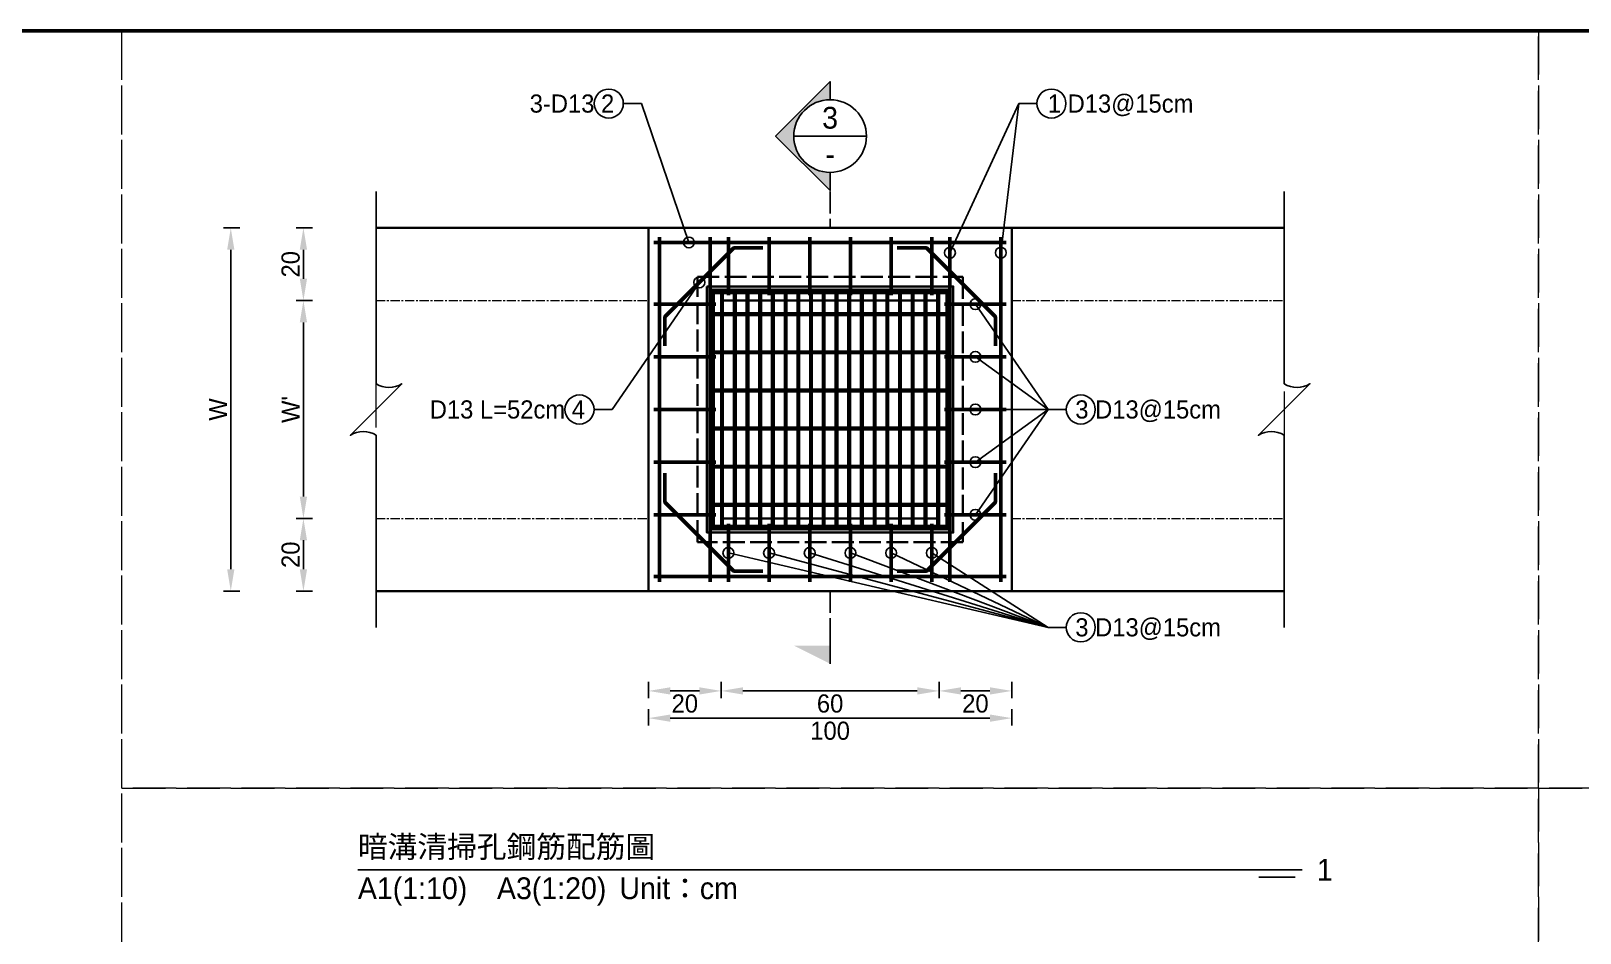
# Model space of a CAD drawing. Extents: x -7340 to 3675, y -3342 to 777.
# Drawn here: x -2565 to -2138.6, y -248.4 to 0 of the extents above; entities that cross this region are included whole.
import ezdxf
from ezdxf import colors
from ezdxf.entities.mleader import LeaderData, LeaderLine
from ezdxf.math import Vec2, Vec3

# ---------------------------------------------------------------- set-up
doc = ezdxf.new("R2010")
doc.units = 0
doc.header["$MEASUREMENT"] = 0
doc.linetypes.add('ACAD_ISO02W100', pattern=[15, 12, -3])
doc.linetypes.add('CENTERX2', pattern=[4, 2.5, -0.5, 0.5, -0.5])
for name, color, linetype, lineweight in [('一、3.基本-變更', 1, 'Continuous', 50), ('二、1.繪圖-既有設施', 8, 'Continuous', 20), ('二、2.繪圖-施作項目', 181, 'Continuous', 30), ('二、5.繪圖-鋼筋', 60, 'Continuous', 50), ('二、6.繪圖-其他施作項目', 35, 'Continuous', 30)]:
    doc.layers.add(name, color=color, linetype=linetype, lineweight=lineweight)
doc.layers.add('一、4.基本-隱藏', color=9, linetype='ACAD_ISO02W100', lineweight=20, plot=False)
doc.layers.add('三、3.文字-註解文字', color=2, linetype='Continuous')
doc.styles.add('次圖名(詳圖)', font='MS PGothic.ttf', dxfattribs={"height": 6})
doc.styles.add('註解文字(詳圖)', font='MS PGothic.ttf', dxfattribs={"height": 5})
doc.dimstyles.new('註解文字(詳圖)', dxfattribs={"dimtxt": 5, "dimasz": 6, "dimexe": 2, "dimexo": 5, "dimgap": 1, "dimtad": 2, "dimzin": 0, "dimdsep": 46, "dimtxsty": '註解文字(詳圖)', "dimcen": 0.1, "dimclrd": 144, "dimclre": 144, "dimclrt": 256, "dimadec": 0, "dimazin": 0, "dimtfac": 1, "dimtofl": 0, "dimtmove": 0, "dimatfit": 3, "dimfxlon": 1, "dimtolj": 1, "dimtzin": 0, "dimlwd": -1, "dimlwe": -1, "dimarcsym": 1})
pattern_1 = [(45, (-3780.3608, 109.4043), (-2.65165, 2.65165), []), (45, (-3779.477, 109.4043), (-2.65165, 2.65165), []), (45, (-3778.593, 109.4043), (-2.65165, 2.65165), []), (45, (-3777.709, 109.4043), (-2.65165, 2.65165), [])]

# ---------------------------------------------------------------- blocks, each defined once
blk = doc.blocks.new('*D119')
at = {"layer": 'Defpoints', "color": 0, "transparency": 16777216}
for p in [(-2395, -134.25), (-2375, -134.25), (-2395, -181.75)]:
    blk.add_point(p, dxfattribs=at)
at = {"layer": '三、3.文字-註解文字', "color": 144, "transparency": 16777216}
for p, q in [((-2395, -179.25), (-2395, -183.75)), ((-2381, -181.75), (-2389, -181.75)), ((-2375, -179.25), (-2375, -183.75))]:
    blk.add_line(p, q, dxfattribs=at)
for points in [[(-2389, -180.75), (-2389, -182.75), (-2395, -181.75)], [(-2381, -180.75), (-2381, -182.75), (-2375, -181.75)]]:
    blk.add_solid(points, dxfattribs=at)
at = {"layer": '三、3.文字-註解文字', "transparency": 16777216, "insert": (-2385, -185.25), "char_height": 5, "attachment_point": 5, "style": '註解文字(詳圖)'}
blk.add_mtext('\\A1;20', dxfattribs=at)
blk = doc.blocks.new('*D120')
at = {"layer": 'Defpoints', "color": 0, "transparency": 16777216}
for p in [(-2375, -134.25), (-2315, -134.25), (-2315, -181.75)]:
    blk.add_point(p, dxfattribs=at)
at = {"layer": '三、3.文字-註解文字', "color": 144, "transparency": 16777216}
for p, q in [((-2375, -179.25), (-2375, -183.75)), ((-2369, -181.75), (-2321, -181.75)), ((-2315, -179.25), (-2315, -183.75))]:
    blk.add_line(p, q, dxfattribs=at)
for points in [[(-2369, -180.75), (-2369, -182.75), (-2375, -181.75)], [(-2321, -180.75), (-2321, -182.75), (-2315, -181.75)]]:
    blk.add_solid(points, dxfattribs=at)
at = {"layer": '三、3.文字-註解文字', "transparency": 16777216, "insert": (-2345, -185.25), "char_height": 5, "attachment_point": 5, "style": '註解文字(詳圖)'}
blk.add_mtext('\\A1;60', dxfattribs=at)
blk = doc.blocks.new('*D121')
at = {"layer": 'Defpoints', "color": 0, "transparency": 16777216}
for p in [(-2315, -134.25), (-2295, -134.25), (-2295, -181.75)]:
    blk.add_point(p, dxfattribs=at)
at = {"layer": '三、3.文字-註解文字', "color": 144, "transparency": 16777216}
for p, q in [((-2315, -179.25), (-2315, -183.75)), ((-2309, -181.75), (-2301, -181.75)), ((-2295, -179.25), (-2295, -183.75))]:
    blk.add_line(p, q, dxfattribs=at)
for points in [[(-2309, -180.75), (-2309, -182.75), (-2315, -181.75)], [(-2301, -180.75), (-2301, -182.75), (-2295, -181.75)]]:
    blk.add_solid(points, dxfattribs=at)
at = {"layer": '三、3.文字-註解文字', "transparency": 16777216, "insert": (-2305, -185.25), "char_height": 5, "attachment_point": 5, "style": '註解文字(詳圖)'}
blk.add_mtext('\\A1;20', dxfattribs=at)
blk = doc.blocks.new('*D122')
at = {"layer": 'Defpoints', "color": 0, "transparency": 16777216}
for p in [(-2395, -154.25), (-2295, -154.25), (-2295, -189.25)]:
    blk.add_point(p, dxfattribs=at)
at = {"layer": '三、3.文字-註解文字', "color": 144, "transparency": 16777216}
for p, q in [((-2395, -186.75), (-2395, -191.25)), ((-2295, -186.75), (-2295, -191.25)), ((-2389, -189.25), (-2301, -189.25))]:
    blk.add_line(p, q, dxfattribs=at)
for points in [[(-2389, -188.25), (-2389, -190.25), (-2395, -189.25)], [(-2301, -188.25), (-2301, -190.25), (-2295, -189.25)]]:
    blk.add_solid(points, dxfattribs=at)
at = {"layer": '三、3.文字-註解文字', "transparency": 16777216, "insert": (-2345, -192.75), "char_height": 5, "attachment_point": 5, "style": '註解文字(詳圖)'}
blk.add_mtext('\\A1;100', dxfattribs=at)
blk = doc.blocks.new('*D123')
at = {"layer": 'Defpoints', "color": 0, "transparency": 16777216}
for p in [(-2490, -54.25), (-2470, -54.25), (-2470, -74.25)]:
    blk.add_point(p, dxfattribs=at)
at = {"layer": '三、3.文字-註解文字', "color": 144, "transparency": 16777216}
for p, q in [((-2487.5, -54.25), (-2492, -54.25)), ((-2490, -68.25), (-2490, -60.25)), ((-2487.5, -74.25), (-2492, -74.25))]:
    blk.add_line(p, q, dxfattribs=at)
for points in [[(-2491, -60.25), (-2489, -60.25), (-2490, -54.25)], [(-2491, -68.25), (-2489, -68.25), (-2490, -74.25)]]:
    blk.add_solid(points, dxfattribs=at)
at = {"layer": '三、3.文字-註解文字', "transparency": 16777216, "insert": (-2493.5, -64.25), "char_height": 5, "attachment_point": 5, "rotation": 90, "style": '註解文字(詳圖)'}
blk.add_mtext('\\A1;20', dxfattribs=at)
blk = doc.blocks.new('*D124')
at = {"layer": 'Defpoints', "color": 0, "transparency": 16777216}
for p in [(-2470, -74.25), (-2490, -134.25), (-2470, -134.25)]:
    blk.add_point(p, dxfattribs=at)
at = {"layer": '三、3.文字-註解文字', "color": 144, "transparency": 16777216}
for p, q in [((-2487.5, -74.25), (-2492, -74.25)), ((-2490, -80.25), (-2490, -128.25)), ((-2487.5, -134.25), (-2492, -134.25))]:
    blk.add_line(p, q, dxfattribs=at)
for points in [[(-2491, -80.25), (-2489, -80.25), (-2490, -74.25)], [(-2491, -128.25), (-2489, -128.25), (-2490, -134.25)]]:
    blk.add_solid(points, dxfattribs=at)
at = {"layer": '三、3.文字-註解文字', "transparency": 16777216, "insert": (-2493.5, -104.25), "char_height": 5, "attachment_point": 5, "rotation": 90, "style": '註解文字(詳圖)'}
blk.add_mtext("\\A1;W'", dxfattribs=at)
blk = doc.blocks.new('*D125')
at = {"layer": 'Defpoints', "color": 0, "transparency": 16777216}
for p in [(-2470, -134.25), (-2490, -154.25), (-2470, -154.25)]:
    blk.add_point(p, dxfattribs=at)
at = {"layer": '三、3.文字-註解文字', "color": 144, "transparency": 16777216}
for p, q in [((-2487.5, -134.25), (-2492, -134.25)), ((-2490, -140.25), (-2490, -148.25)), ((-2487.5, -154.25), (-2492, -154.25))]:
    blk.add_line(p, q, dxfattribs=at)
for points in [[(-2491, -140.25), (-2489, -140.25), (-2490, -134.25)], [(-2491, -148.25), (-2489, -148.25), (-2490, -154.25)]]:
    blk.add_solid(points, dxfattribs=at)
at = {"layer": '三、3.文字-註解文字', "transparency": 16777216, "insert": (-2493.5, -144.25), "char_height": 5, "attachment_point": 5, "rotation": 90, "style": '註解文字(詳圖)'}
blk.add_mtext('\\A1;20', dxfattribs=at)
blk = doc.blocks.new('*D126')
at = {"layer": 'Defpoints', "color": 0, "transparency": 16777216}
for p in [(-2470, -54.25), (-2510, -154.25), (-2470, -154.25)]:
    blk.add_point(p, dxfattribs=at)
at = {"layer": '三、3.文字-註解文字', "color": 144, "transparency": 16777216}
for p, q in [((-2507.5, -54.25), (-2512, -54.25)), ((-2510, -60.25), (-2510, -148.25)), ((-2507.5, -154.25), (-2512, -154.25))]:
    blk.add_line(p, q, dxfattribs=at)
for points in [[(-2511, -60.25), (-2509, -60.25), (-2510, -54.25)], [(-2511, -148.25), (-2509, -148.25), (-2510, -154.25)]]:
    blk.add_solid(points, dxfattribs=at)
at = {"layer": '三、3.文字-註解文字', "transparency": 16777216, "insert": (-2513.5, -104.25), "char_height": 5, "attachment_point": 5, "rotation": 90, "style": '註解文字(詳圖)'}
blk.add_mtext('\\A1;W', dxfattribs=at)
blk = doc.blocks.new('_Small')
at = {"color": 0, "linetype": 'ByBlock', "lineweight": -2}
blk.add_circle((0, 0), 0.25, dxfattribs=at)

msp = doc.modelspace()

# ---------------------------------------------------------------- hatches: boundary and pattern name
at = {"layer": '三、3.文字-註解文字'}
h = msp.add_hatch(color=256, dxfattribs=at)
h.dxf.hatch_style = 1
h.paths.add_polyline_path([(-2345, -13.943), (-2360, -28.943), (-2345, -43.943), (-2345, -38.943, -0.4142136), (-2355, -28.943, -0.4142136), (-2345, -18.943)])
h = msp.add_hatch(color=256, dxfattribs=at)
h.dxf.hatch_style = 1
h.paths.add_polyline_path([(-2355, -169.25), (-2345, -174.25), (-2345, -169.25)])
at = {"layer": '二、6.繪圖-其他施作項目'}
h = msp.add_hatch(color=256, dxfattribs=at)
h.dxf.hatch_style = 1
h.paths.add_polyline_path([(-2378.9, -138.15), (-2311.1, -138.15), (-2311.1, -70.35), (-2378.9, -70.35)])
h.paths.add_polyline_path([(-2378, -137.25), (-2312, -137.25), (-2312, -71.25), (-2378, -71.25)], flags=16)
h = msp.add_hatch(dxfattribs=at)
h.set_pattern_fill('ANSI34', color=256, scale=5)
h.set_pattern_definition(pattern_1)
h.paths.add_polyline_path([(-2313, -77.75), (-2377, -77.75), (-2377, -78.25), (-2313, -78.25)])
h = msp.add_hatch(dxfattribs=at)
h.set_pattern_fill('ANSI34', color=256, scale=5)
h.set_pattern_definition(pattern_1)
h.paths.add_polyline_path([(-2313, -88.25), (-2377, -88.25), (-2377, -88.75), (-2313, -88.75)])
h = msp.add_hatch(dxfattribs=at)
h.set_pattern_fill('ANSI34', color=256, scale=5)
h.set_pattern_definition(pattern_1)
h.paths.add_polyline_path([(-2313, -98.75), (-2377, -98.75), (-2377, -99.25), (-2313, -99.25)])
h = msp.add_hatch(dxfattribs=at)
h.set_pattern_fill('ANSI34', color=256, scale=5)
h.set_pattern_definition(pattern_1)
h.paths.add_polyline_path([(-2313, -109.25), (-2377, -109.25), (-2377, -109.75), (-2313, -109.75)])
h = msp.add_hatch(dxfattribs=at)
h.set_pattern_fill('ANSI34', color=256, scale=5)
h.set_pattern_definition(pattern_1)
h.paths.add_polyline_path([(-2313, -119.75), (-2377, -119.75), (-2377, -120.25), (-2313, -120.25)])
h = msp.add_hatch(dxfattribs=at)
h.set_pattern_fill('ANSI34', color=256, scale=5)
h.set_pattern_definition(pattern_1)
h.paths.add_polyline_path([(-2313, -130.25), (-2377, -130.25), (-2377, -130.75), (-2313, -130.75)])

# ---------------------------------------------------------------- linework, layer by layer
at = {"layer": '一、3.基本-變更'}
msp.add_lwpolyline([(-3420, 0), (0, 0), (0, -507), (-3420, -507)], close=True, dxfattribs=at)
at = {"layer": '一、4.基本-隱藏'}
for points in [[(-2540, 0), (-1760, 0), (-1760, -507), (-2540, -507)], [(-2540, 0), (-2150, 0), (-2150, -208.5), (-2540, -208.5)], [(-2150, 0), (-1850, 0), (-1850, -208.5), (-2150, -208.5)], [(-2470, -54.25), (-2220, -54.25), (-2220, -154.25), (-2470, -154.25)], [(-2540, -208.5), (-2150, -208.5), (-2150, -253.5), (-2540, -253.5)], [(-2150, -208.5), (-1850, -208.5), (-1850, -253.5), (-2150, -253.5)]]:
    msp.add_lwpolyline(points, close=True, dxfattribs=at)
at = {"layer": '三、3.文字-註解文字'}
for points in [[(-2345, -18.943), (-2345, -13.943), (-2360, -28.943), (-2345, -43.943), (-2345, -38.943)], [(-2355, -28.943), (-2335, -28.943)], [(-2345, -174.25), (-2345, -164.25)], [(-2475, -231), (-2215, -231)], [(-2217, -233), (-2227, -233)]]:
    msp.add_lwpolyline(points, dxfattribs=at)
for points in [[(-2470, -164.25), (-2470, -111.321, 0.2828427), (-2477.071, -111.321), (-2462.929, -97.179, -0.2828427), (-2470, -97.179), (-2470, -44.25)], [(-2220, -164.25), (-2220, -111.321, 0.2828427), (-2227.071, -111.321), (-2212.929, -97.179, -0.2828427), (-2220, -97.179), (-2220, -44.25)]]:
    msp.add_lwpolyline(points, format="xyb", dxfattribs=at)
at = {"layer": '三、3.文字-註解文字', "linetype": 'ACAD_ISO02W100', "ltscale": 0.5}
for points in [[(-2345, -44.25), (-2345, -54.25)], [(-2345, -154.25), (-2345, -164.25)]]:
    msp.add_lwpolyline(points, dxfattribs=at)
at = {"layer": '三、3.文字-註解文字'}
for centre, radius in [((-2405.93, -20), 4), ((-2284.07, -20), 4), ((-2345, -28.943), 10), ((-2414, -104.25), 4), ((-2276, -104.25), 4), ((-2276, -164.25), 4)]:
    msp.add_circle(centre, radius, dxfattribs=at)
at = {"layer": '二、1.繪圖-既有設施', "linetype": 'CENTERX2'}
for points in [[(-2470, -74.25), (-2395, -74.25)], [(-2295, -74.25), (-2220, -74.25)], [(-2470, -134.25), (-2395, -134.25)], [(-2295, -134.25), (-2220, -134.25)]]:
    msp.add_lwpolyline(points, dxfattribs=at)
at = {"layer": '二、2.繪圖-施作項目'}
for points in [[(-2470, -54.25), (-2220, -54.25)], [(-2395, -54.25), (-2395, -154.25)], [(-2295, -54.25), (-2295, -154.25)], [(-2470, -154.25), (-2220, -154.25)]]:
    msp.add_lwpolyline(points, dxfattribs=at)
msp.add_lwpolyline([(-2375, -74.25), (-2315, -74.25), (-2315, -134.25), (-2375, -134.25)], close=True, dxfattribs=at)
at = {"layer": '二、5.繪圖-鋼筋'}
for points in [[(-2393.5, -58.25), (-2296.5, -58.25)], [(-2392, -56.75), (-2392, -151.75)], [(-2378, -151.75), (-2378, -56.75)], [(-2373, -72.75), (-2373, -56.75)], [(-2361.8, -72.75), (-2361.8, -56.75)], [(-2350.6, -72.75), (-2350.6, -56.75)], [(-2339.4, -72.75), (-2339.4, -56.75)], [(-2328.2, -72.75), (-2328.2, -56.75)], [(-2317, -72.75), (-2317, -56.75)], [(-2312, -151.75), (-2312, -56.75)], [(-2298, -56.75), (-2298, -151.75)], [(-2390.5, -86.75), (-2390.5, -78.75), (-2371.5, -59.75), (-2363.5, -59.75)], [(-2299.5, -86.75), (-2299.5, -78.75), (-2318.5, -59.75), (-2326.5, -59.75)], [(-2393.5, -75.25), (-2376.5, -75.25)], [(-2313.5, -75.25), (-2296.5, -75.25)], [(-2393.5, -89.75), (-2376.5, -89.75)], [(-2313.5, -89.75), (-2296.5, -89.75)], [(-2393.5, -104.25), (-2376.5, -104.25)], [(-2313.5, -104.25), (-2296.5, -104.25)], [(-2393.5, -118.75), (-2376.5, -118.75)], [(-2313.5, -118.75), (-2296.5, -118.75)], [(-2390.5, -121.75), (-2390.5, -129.75), (-2371.5, -148.75), (-2363.5, -148.75)], [(-2299.5, -121.75), (-2299.5, -129.75), (-2318.5, -148.75), (-2326.5, -148.75)], [(-2393.5, -133.25), (-2376.5, -133.25)], [(-2373, -151.75), (-2373, -135.75)], [(-2361.8, -151.75), (-2361.8, -135.75)], [(-2350.6, -151.75), (-2350.6, -135.75)], [(-2339.4, -151.75), (-2339.4, -135.75)], [(-2328.2, -151.75), (-2328.2, -135.75)], [(-2317, -151.75), (-2317, -135.75)], [(-2313.5, -133.25), (-2296.5, -133.25)], [(-2393.5, -150.25), (-2296.5, -150.25)]]:
    msp.add_lwpolyline(points, dxfattribs=at)
at = {"layer": '二、6.繪圖-其他施作項目', "linetype": 'ACAD_ISO02W100', "ltscale": 0.5}
for points in [[(-2381.5, -67.75), (-2308.5, -67.75), (-2308.5, -140.75), (-2381.5, -140.75)], [(-2375, -74.25), (-2315, -74.25), (-2315, -134.25), (-2375, -134.25)]]:
    msp.add_lwpolyline(points, close=True, dxfattribs=at)
at = {"layer": '二、6.繪圖-其他施作項目'}
for points in [[(-2378.9, -70.35), (-2311.1, -70.35), (-2311.1, -138.15), (-2378.9, -138.15)], [(-2378, -71.25), (-2312, -71.25), (-2312, -137.25), (-2378, -137.25)], [(-2377.5, -71.75), (-2312.5, -71.75), (-2312.5, -136.75), (-2377.5, -136.75)]]:
    msp.add_lwpolyline(points, close=True, dxfattribs=at)
for points in [[(-2377.5, -71.75), (-2312.5, -71.75)], [(-2377.5, -71.75), (-2377.5, -136.75)], [(-2377, -71.75), (-2377, -136.75)], [(-2377, -72.25), (-2313, -72.25)], [(-2375, -72.25), (-2375, -77.75)], [(-2374.5, -72.25), (-2374.5, -77.75)], [(-2371.5, -72.25), (-2371.5, -77.75)], [(-2371, -72.25), (-2371, -77.75)], [(-2368, -72.25), (-2368, -77.75)], [(-2367.5, -72.25), (-2367.5, -77.75)], [(-2364.5, -72.25), (-2364.5, -77.75)], [(-2364, -72.25), (-2364, -77.75)], [(-2361, -72.25), (-2361, -77.75)], [(-2360.5, -72.25), (-2360.5, -77.75)], [(-2357.5, -72.25), (-2357.5, -77.75)], [(-2357, -72.25), (-2357, -77.75)], [(-2354, -72.25), (-2354, -77.75)], [(-2353.5, -72.25), (-2353.5, -77.75)], [(-2350.5, -72.25), (-2350.5, -77.75)], [(-2350, -72.25), (-2350, -77.75)], [(-2347, -72.25), (-2347, -77.75)], [(-2346.5, -72.25), (-2346.5, -77.75)], [(-2343.5, -72.25), (-2343.5, -77.75)], [(-2343, -72.25), (-2343, -77.75)], [(-2340, -72.25), (-2340, -77.75)], [(-2339.5, -72.25), (-2339.5, -77.75)], [(-2336.5, -72.25), (-2336.5, -77.75)], [(-2336, -72.25), (-2336, -77.75)], [(-2333, -72.25), (-2333, -77.75)], [(-2332.5, -72.25), (-2332.5, -77.75)], [(-2329.5, -72.25), (-2329.5, -77.75)], [(-2329, -72.25), (-2329, -77.75)], [(-2326, -72.25), (-2326, -77.75)], [(-2325.5, -72.25), (-2325.5, -77.75)], [(-2322.5, -72.25), (-2322.5, -77.75)], [(-2322, -72.25), (-2322, -77.75)], [(-2319, -72.25), (-2319, -77.75)], [(-2318.5, -72.25), (-2318.5, -77.75)], [(-2315.5, -72.25), (-2315.5, -77.75)], [(-2315, -72.25), (-2315, -77.75)], [(-2313, -71.75), (-2313, -136.75)], [(-2312.5, -71.75), (-2312.5, -136.75)], [(-2377, -77.75), (-2313, -77.75)], [(-2377, -78.25), (-2313, -78.25)], [(-2375, -78.25), (-2375, -88.25)], [(-2374.5, -78.25), (-2374.5, -88.25)], [(-2371.5, -78.25), (-2371.5, -88.25)], [(-2371, -78.25), (-2371, -88.25)], [(-2368, -78.25), (-2368, -88.25)], [(-2367.5, -78.25), (-2367.5, -88.25)], [(-2364.5, -78.25), (-2364.5, -88.25)], [(-2364, -78.25), (-2364, -88.25)], [(-2361, -78.25), (-2361, -88.25)], [(-2360.5, -78.25), (-2360.5, -88.25)], [(-2357.5, -78.25), (-2357.5, -88.25)], [(-2357, -78.25), (-2357, -88.25)], [(-2354, -78.25), (-2354, -88.25)], [(-2353.5, -78.25), (-2353.5, -88.25)], [(-2350.5, -78.25), (-2350.5, -88.25)], [(-2350, -78.25), (-2350, -88.25)], [(-2347, -78.25), (-2347, -88.25)], [(-2346.5, -78.25), (-2346.5, -88.25)], [(-2343.5, -78.25), (-2343.5, -88.25)], [(-2343, -78.25), (-2343, -88.25)], [(-2340, -78.25), (-2340, -88.25)], [(-2339.5, -78.25), (-2339.5, -88.25)], [(-2336.5, -78.25), (-2336.5, -88.25)], [(-2336, -78.25), (-2336, -88.25)], [(-2333, -78.25), (-2333, -88.25)], [(-2332.5, -78.25), (-2332.5, -88.25)], [(-2329.5, -78.25), (-2329.5, -88.25)], [(-2329, -78.25), (-2329, -88.25)], [(-2326, -78.25), (-2326, -88.25)], [(-2325.5, -78.25), (-2325.5, -88.25)], [(-2322.5, -78.25), (-2322.5, -88.25)], [(-2322, -78.25), (-2322, -88.25)], [(-2319, -78.25), (-2319, -88.25)], [(-2318.5, -78.25), (-2318.5, -88.25)], [(-2315.5, -78.25), (-2315.5, -88.25)], [(-2315, -78.25), (-2315, -88.25)], [(-2377, -88.25), (-2313, -88.25)], [(-2377, -88.75), (-2313, -88.75)], [(-2375, -88.75), (-2375, -98.75)], [(-2374.5, -88.75), (-2374.5, -98.75)], [(-2371.5, -88.75), (-2371.5, -98.75)], [(-2371, -88.75), (-2371, -98.75)], [(-2368, -88.75), (-2368, -98.75)], [(-2367.5, -88.75), (-2367.5, -98.75)], [(-2364.5, -88.75), (-2364.5, -98.75)], [(-2364, -88.75), (-2364, -98.75)], [(-2361, -88.75), (-2361, -98.75)], [(-2360.5, -88.75), (-2360.5, -98.75)], [(-2357.5, -88.75), (-2357.5, -98.75)], [(-2357, -88.75), (-2357, -98.75)], [(-2354, -88.75), (-2354, -98.75)], [(-2353.5, -88.75), (-2353.5, -98.75)], [(-2350.5, -88.75), (-2350.5, -98.75)], [(-2350, -88.75), (-2350, -98.75)], [(-2347, -88.75), (-2347, -98.75)], [(-2346.5, -88.75), (-2346.5, -98.75)], [(-2343.5, -88.75), (-2343.5, -98.75)], [(-2343, -88.75), (-2343, -98.75)], [(-2340, -88.75), (-2340, -98.75)], [(-2339.5, -88.75), (-2339.5, -98.75)], [(-2336.5, -88.75), (-2336.5, -98.75)], [(-2336, -88.75), (-2336, -98.75)], [(-2333, -88.75), (-2333, -98.75)], [(-2332.5, -88.75), (-2332.5, -98.75)], [(-2329.5, -88.75), (-2329.5, -98.75)], [(-2329, -88.75), (-2329, -98.75)], [(-2326, -88.75), (-2326, -98.75)], [(-2325.5, -88.75), (-2325.5, -98.75)], [(-2322.5, -88.75), (-2322.5, -98.75)], [(-2322, -88.75), (-2322, -98.75)], [(-2319, -88.75), (-2319, -98.75)], [(-2318.5, -88.75), (-2318.5, -98.75)], [(-2315.5, -88.75), (-2315.5, -98.75)], [(-2315, -88.75), (-2315, -98.75)], [(-2377, -98.75), (-2313, -98.75)], [(-2377, -99.25), (-2313, -99.25)], [(-2375, -99.25), (-2375, -109.25)], [(-2374.5, -99.25), (-2374.5, -109.25)], [(-2371.5, -99.25), (-2371.5, -109.25)], [(-2371, -99.25), (-2371, -109.25)], [(-2368, -99.25), (-2368, -109.25)], [(-2367.5, -99.25), (-2367.5, -109.25)], [(-2364.5, -99.25), (-2364.5, -109.25)], [(-2364, -99.25), (-2364, -109.25)], [(-2361, -99.25), (-2361, -109.25)], [(-2360.5, -99.25), (-2360.5, -109.25)], [(-2357.5, -99.25), (-2357.5, -109.25)], [(-2357, -99.25), (-2357, -109.25)], [(-2354, -99.25), (-2354, -109.25)], [(-2353.5, -99.25), (-2353.5, -109.25)], [(-2350.5, -99.25), (-2350.5, -109.25)], [(-2350, -99.25), (-2350, -109.25)], [(-2347, -99.25), (-2347, -109.25)], [(-2346.5, -99.25), (-2346.5, -109.25)], [(-2343.5, -99.25), (-2343.5, -109.25)], [(-2343, -99.25), (-2343, -109.25)], [(-2340, -99.25), (-2340, -109.25)], [(-2339.5, -99.25), (-2339.5, -109.25)], [(-2336.5, -99.25), (-2336.5, -109.25)], [(-2336, -99.25), (-2336, -109.25)], [(-2333, -99.25), (-2333, -109.25)], [(-2332.5, -99.25), (-2332.5, -109.25)], [(-2329.5, -99.25), (-2329.5, -109.25)], [(-2329, -99.25), (-2329, -109.25)], [(-2326, -99.25), (-2326, -109.25)], [(-2325.5, -99.25), (-2325.5, -109.25)], [(-2322.5, -99.25), (-2322.5, -109.25)], [(-2322, -99.25), (-2322, -109.25)], [(-2319, -99.25), (-2319, -109.25)], [(-2318.5, -99.25), (-2318.5, -109.25)], [(-2315.5, -99.25), (-2315.5, -109.25)], [(-2315, -99.25), (-2315, -109.25)], [(-2377, -109.25), (-2313, -109.25)], [(-2377, -109.75), (-2313, -109.75)], [(-2375, -109.75), (-2375, -119.75)], [(-2374.5, -109.75), (-2374.5, -119.75)], [(-2371.5, -109.75), (-2371.5, -119.75)], [(-2371, -109.75), (-2371, -119.75)], [(-2368, -109.75), (-2368, -119.75)], [(-2367.5, -109.75), (-2367.5, -119.75)], [(-2364.5, -109.75), (-2364.5, -119.75)], [(-2364, -109.75), (-2364, -119.75)], [(-2361, -109.75), (-2361, -119.75)], [(-2360.5, -109.75), (-2360.5, -119.75)], [(-2357.5, -109.75), (-2357.5, -119.75)], [(-2357, -109.75), (-2357, -119.75)], [(-2354, -109.75), (-2354, -119.75)], [(-2353.5, -109.75), (-2353.5, -119.75)], [(-2350.5, -109.75), (-2350.5, -119.75)], [(-2350, -109.75), (-2350, -119.75)], [(-2347, -109.75), (-2347, -119.75)], [(-2346.5, -109.75), (-2346.5, -119.75)], [(-2343.5, -109.75), (-2343.5, -119.75)], [(-2343, -109.75), (-2343, -119.75)], [(-2340, -109.75), (-2340, -119.75)], [(-2339.5, -109.75), (-2339.5, -119.75)], [(-2336.5, -109.75), (-2336.5, -119.75)], [(-2336, -109.75), (-2336, -119.75)], [(-2333, -109.75), (-2333, -119.75)], [(-2332.5, -109.75), (-2332.5, -119.75)], [(-2329.5, -109.75), (-2329.5, -119.75)], [(-2329, -109.75), (-2329, -119.75)], [(-2326, -109.75), (-2326, -119.75)], [(-2325.5, -109.75), (-2325.5, -119.75)], [(-2322.5, -109.75), (-2322.5, -119.75)], [(-2322, -109.75), (-2322, -119.75)], [(-2319, -109.75), (-2319, -119.75)], [(-2318.5, -109.75), (-2318.5, -119.75)], [(-2315.5, -109.75), (-2315.5, -119.75)], [(-2315, -109.75), (-2315, -119.75)], [(-2377, -119.75), (-2313, -119.75)], [(-2377, -120.25), (-2313, -120.25)], [(-2375, -120.25), (-2375, -130.25)], [(-2374.5, -120.25), (-2374.5, -130.25)], [(-2371.5, -120.25), (-2371.5, -130.25)], [(-2371, -120.25), (-2371, -130.25)], [(-2368, -120.25), (-2368, -130.25)], [(-2367.5, -120.25), (-2367.5, -130.25)], [(-2364.5, -120.25), (-2364.5, -130.25)], [(-2364, -120.25), (-2364, -130.25)], [(-2361, -120.25), (-2361, -130.25)], [(-2360.5, -120.25), (-2360.5, -130.25)], [(-2357.5, -120.25), (-2357.5, -130.25)], [(-2357, -120.25), (-2357, -130.25)], [(-2354, -120.25), (-2354, -130.25)], [(-2353.5, -120.25), (-2353.5, -130.25)], [(-2350.5, -120.25), (-2350.5, -130.25)], [(-2350, -120.25), (-2350, -130.25)], [(-2347, -120.25), (-2347, -130.25)], [(-2346.5, -120.25), (-2346.5, -130.25)], [(-2343.5, -120.25), (-2343.5, -130.25)], [(-2343, -120.25), (-2343, -130.25)], [(-2340, -120.25), (-2340, -130.25)], [(-2339.5, -120.25), (-2339.5, -130.25)], [(-2336.5, -120.25), (-2336.5, -130.25)], [(-2336, -120.25), (-2336, -130.25)], [(-2333, -120.25), (-2333, -130.25)], [(-2332.5, -120.25), (-2332.5, -130.25)], [(-2329.5, -120.25), (-2329.5, -130.25)], [(-2329, -120.25), (-2329, -130.25)], [(-2326, -120.25), (-2326, -130.25)], [(-2325.5, -120.25), (-2325.5, -130.25)], [(-2322.5, -120.25), (-2322.5, -130.25)], [(-2322, -120.25), (-2322, -130.25)], [(-2319, -120.25), (-2319, -130.25)], [(-2318.5, -120.25), (-2318.5, -130.25)], [(-2315.5, -120.25), (-2315.5, -130.25)], [(-2315, -120.25), (-2315, -130.25)], [(-2377, -130.25), (-2313, -130.25)], [(-2377, -130.75), (-2313, -130.75)], [(-2375, -130.75), (-2375, -136.25)], [(-2374.5, -130.75), (-2374.5, -136.25)], [(-2371.5, -130.75), (-2371.5, -136.25)], [(-2371, -130.75), (-2371, -136.25)], [(-2368, -130.75), (-2368, -136.25)], [(-2367.5, -130.75), (-2367.5, -136.25)], [(-2364.5, -130.75), (-2364.5, -136.25)], [(-2364, -130.75), (-2364, -136.25)], [(-2361, -130.75), (-2361, -136.25)], [(-2360.5, -130.75), (-2360.5, -136.25)], [(-2357.5, -130.75), (-2357.5, -136.25)], [(-2357, -130.75), (-2357, -136.25)], [(-2354, -130.75), (-2354, -136.25)], [(-2353.5, -130.75), (-2353.5, -136.25)], [(-2350.5, -130.75), (-2350.5, -136.25)], [(-2350, -130.75), (-2350, -136.25)], [(-2347, -130.75), (-2347, -136.25)], [(-2346.5, -130.75), (-2346.5, -136.25)], [(-2343.5, -130.75), (-2343.5, -136.25)], [(-2343, -130.75), (-2343, -136.25)], [(-2340, -130.75), (-2340, -136.25)], [(-2339.5, -130.75), (-2339.5, -136.25)], [(-2336.5, -130.75), (-2336.5, -136.25)], [(-2336, -130.75), (-2336, -136.25)], [(-2333, -130.75), (-2333, -136.25)], [(-2332.5, -130.75), (-2332.5, -136.25)], [(-2329.5, -130.75), (-2329.5, -136.25)], [(-2329, -130.75), (-2329, -136.25)], [(-2326, -130.75), (-2326, -136.25)], [(-2325.5, -130.75), (-2325.5, -136.25)], [(-2322.5, -130.75), (-2322.5, -136.25)], [(-2322, -130.75), (-2322, -136.25)], [(-2319, -130.75), (-2319, -136.25)], [(-2318.5, -130.75), (-2318.5, -136.25)], [(-2315.5, -130.75), (-2315.5, -136.25)], [(-2315, -130.75), (-2315, -136.25)], [(-2377, -136.25), (-2313, -136.25)], [(-2377.5, -136.75), (-2312.5, -136.75)]]:
    msp.add_lwpolyline(points, dxfattribs=at)

# ---------------------------------------------------------------- texts
at = {"layer": '三、3.文字-註解文字', "char_height": 6}
for s, width, gutter_width, insert, attachment_point, style in [('3', 6.60394, 25, (-2345, -23.943), 5, '註解文字(詳圖)'), ('-', 6.60394, 25, (-2345, -33.943), 5, '註解文字(詳圖)'), ('{\\fMS PGothic|b0|i0|c128|p34;暗溝}清掃孔{\\fMS PGothic|b0|i0|c128|p34;鋼筋配筋圖}', 113.35584, 15, (-2475, -225), 4, '次圖名(詳圖)'), ('1', 3, 15, (-2211, -231), 4, '次圖名(詳圖)'), ('A1(1:10)\u3000A3(1:20){\\fMS PGothic|b0|i0|c128|p34;^IUnit：cm}', 136.03259, 15, (-2475, -237), 4, '次圖名(詳圖)')]:
    msp.add_mtext_dynamic_manual_height_columns(s, width=width, gutter_width=gutter_width, heights=[0], dxfattribs=dict(at, insert=insert, attachment_point=attachment_point, style=style))

# ---------------------------------------------------------------- dimensions: what is measured, and where the dimension line sits
at = {"layer": '三、3.文字-註解文字'}
for base, p1, p2, text, picture, middle in [((-2510, -154.25), (-2470, -54.25), (-2470, -154.25), 'W', '*D126', (-2513.5, -104.25)), ((-2490, -54.25), (-2470, -74.25), (-2470, -54.25), '20', '*D123', (-2493.5, -64.25)), ((-2490, -134.25), (-2470, -74.25), (-2470, -134.25), "W'", '*D124', (-2493.5, -104.25)), ((-2490, -154.25), (-2470, -134.25), (-2470, -154.25), '20', '*D125', (-2493.5, -144.25))]:
    dim = msp.add_linear_dim(base=base, p1=p1, p2=p2, angle=90, text=text, dimstyle='註解文字(詳圖)', dxfattribs=at)
    dim.commit()
    dim.dimension.update_dxf_attribs({"geometry": picture, "text_midpoint": middle})
for base, p1, p2, text, picture, middle in [((-2395, -181.75), (-2375, -134.25), (-2395, -134.25), '20', '*D119', (-2385, -185.25)), ((-2315, -181.75), (-2375, -134.25), (-2315, -134.25), '60', '*D120', (-2345, -185.25)), ((-2295, -181.75), (-2315, -134.25), (-2295, -134.25), '20', '*D121', (-2305, -185.25)), ((-2295, -189.25), (-2395, -154.25), (-2295, -154.25), '100', '*D122', (-2345, -192.75))]:
    dim = msp.add_linear_dim(base=base, p1=p1, p2=p2, text=text, dimstyle='註解文字(詳圖)', dxfattribs=at)
    dim.commit()
    dim.dimension.update_dxf_attribs({"geometry": picture, "text_midpoint": middle})

# ---------------------------------------------------------------- leaders
ml = msp.add_multileader_mtext('Standard', dxfattribs=at)
ml.set_content('{\\fMS PGothic|b0|i0|c128|p34;3-D13 }2{\\fMS PGothic|b0|i0|c128|p34; }', color=256, style='註解文字(詳圖)')
ml.set_leader_properties(color=144, linetype='ByLayer', lineweight=-1)
ml.set_arrow_properties(name='SMALL')
ml.build(insert=Vec2(0, 0))
ml.multileader.update_dxf_attribs({"dogleg_length": 5, "arrow_head_size": 6})
ctx = ml.context
ctx.base_point, ctx.char_height, ctx.arrow_head_size, ctx.landing_gap_size, ctx.plane_origin = Vec3(-2431.305, -20), 5, 6, 2.5, Vec3(-2495.339, -67.835)
ctx.text_align_type = 2
notes = []
notes.append((ctx, [(1, (1, 1, 0), (-2396.93, -20), (-1, 0), 5, [(0, [(-2383.884, -58.25)], 0, [])])]))
ctx.mtext.insert, ctx.mtext.width, ctx.mtext.alignment, ctx.mtext.flow_direction = Vec3(-2404.43, -17.486), 42.33146, 3, 5
ml = msp.add_multileader_mtext('Standard', dxfattribs=at)
ml.set_content('{\\fMS PGothic|b0|i0|c128|p34;1 }D13@15cm', color=256, style='註解文字(詳圖)')
ml.set_leader_properties(color=144, linetype='ByLayer', lineweight=-1)
ml.set_arrow_properties(name='SMALL')
ml.build(insert=Vec2(0, 0))
ml.multileader.update_dxf_attribs({"dogleg_length": 5, "arrow_head_size": 6})
ctx = ml.context
ctx.base_point, ctx.char_height, ctx.arrow_head_size, ctx.landing_gap_size, ctx.plane_origin = Vec3(-2288.07, -20), 5, 6, 3, Vec3(-2330.695, -67.835)
notes.append((ctx, [(0, (1, 1, 0), (-2293.07, -20), (1, 0), 5, [(0, [(-2312, -61.081)], 0, [])])]))
ctx.mtext.insert, ctx.mtext.flow_direction = Vec3(-2285.07, -17.486), 5
ml = msp.add_multileader_mtext('Standard', dxfattribs=at)
ml.set_content('{\\fMS PGothic|b0|i0|c128|p34; }', color=256, style='註解文字(詳圖)')
ml.set_leader_properties(color=144, linetype='ByLayer', lineweight=-1)
ml.set_arrow_properties(name='SMALL')
ml.build(insert=Vec2(0, 0))
ml.multileader.update_dxf_attribs({"dogleg_length": 5, "arrow_head_size": 6})
ctx = ml.context
ctx.base_point, ctx.char_height, ctx.arrow_head_size, ctx.landing_gap_size, ctx.plane_origin = Vec3(-2288.07, -20), 5, 6, 3, Vec3(-2316.695, -67.835)
notes.append((ctx, [(0, (1, 1, 0), (-2293.07, -20), (1, 0), 5, [(0, [(-2298, -61.081)], 0, [])])]))
ctx.mtext.insert, ctx.mtext.flow_direction = Vec3(-2285.07, -17.5), 5
ml = msp.add_multileader_mtext('Standard', dxfattribs=at)
ml.set_content('{\\fMS PGothic|b0|i0|c128|p34;D13 }L=52cm{\\fMS PGothic|b0|i0|c128|p34; 4 }', color=256, style='註解文字(詳圖)')
ml.set_leader_properties(color=144, linetype='ByLayer', lineweight=-1)
ml.set_arrow_properties(name='SMALL')
ml.build(insert=Vec2(0, 0))
ml.multileader.update_dxf_attribs({"dogleg_length": 5, "arrow_head_size": 6})
ctx = ml.context
ctx.base_point, ctx.char_height, ctx.arrow_head_size, ctx.landing_gap_size, ctx.plane_origin = Vec3(-2458.153, -104.25), 5, 6, 2.5, Vec3(-2503.409, -152.085)
ctx.text_align_type = 2
notes.append((ctx, [(1, (1, 1, 0), (-2405, -104.25), (-1, 0), 5, [(0, [(-2381, -69.25)], 0, [])])]))
ctx.mtext.insert, ctx.mtext.width, ctx.mtext.alignment, ctx.mtext.flow_direction = Vec3(-2412.5, -101.736), 45.36597, 3, 5
ml = msp.add_multileader_mtext('Standard', dxfattribs=at)
ml.set_content('3{\\fMS PGothic|b0|i0|c128|p34; D13@15cm}', color=256, style='註解文字(詳圖)')
ml.set_leader_properties(color=144, linetype='ByLayer', lineweight=-1)
ml.set_arrow_properties(name='SMALL')
ml.build(insert=Vec2(0, 0))
ml.multileader.update_dxf_attribs({"dogleg_length": 5, "arrow_head_size": 6})
ctx = ml.context
ctx.base_point, ctx.char_height, ctx.arrow_head_size, ctx.landing_gap_size, ctx.plane_origin = Vec3(-2280, -104.25), 5, 6, 2.5, Vec3(-2322.625, -152.085)
notes.append((ctx, [(0, (1, 1, 0), (-2285, -104.25), (1, 0), 5, [(0, [(-2305, -75.25)], 0, [])])]))
ctx.mtext.insert, ctx.mtext.flow_direction = Vec3(-2277.5, -101.736), 5
ml = msp.add_multileader_mtext('Standard', dxfattribs=at)
ml.set_content('{\\fMS PGothic|b0|i0|c128|p34; }', color=256, style='註解文字(詳圖)')
ml.set_leader_properties(color=144, linetype='ByLayer', lineweight=-1)
ml.set_arrow_properties(name='SMALL')
ml.build(insert=Vec2(0, 0))
ml.multileader.update_dxf_attribs({"dogleg_length": 5, "arrow_head_size": 6})
ctx = ml.context
ctx.base_point, ctx.char_height, ctx.arrow_head_size, ctx.landing_gap_size, ctx.plane_origin = Vec3(-2280, -104.25), 5, 6, 3, Vec3(-2308.625, -152.085)
notes.append((ctx, [(0, (1, 1, 0), (-2285, -104.25), (1, 0), 5, [(0, [(-2305, -89.75)], 0, [])])]))
ctx.mtext.insert, ctx.mtext.flow_direction = Vec3(-2277, -101.75), 5
ml = msp.add_multileader_mtext('Standard', dxfattribs=at)
ml.set_content('{\\fMS PGothic|b0|i0|c128|p34; }', color=256, style='註解文字(詳圖)')
ml.set_leader_properties(color=144, linetype='ByLayer', lineweight=-1)
ml.set_arrow_properties(name='SMALL')
ml.build(insert=Vec2(0, 0))
ml.multileader.update_dxf_attribs({"dogleg_length": 5, "arrow_head_size": 6})
ctx = ml.context
ctx.base_point, ctx.char_height, ctx.arrow_head_size, ctx.landing_gap_size, ctx.plane_origin = Vec3(-2280, -104.25), 5, 6, 3, Vec3(-2308.625, -166.585)
notes.append((ctx, [(0, (1, 1, 0), (-2285, -104.25), (1, 0), 5, [(0, [(-2305, -104.25)], 0, [])])]))
ctx.mtext.insert, ctx.mtext.flow_direction = Vec3(-2277, -101.75), 5
ml = msp.add_multileader_mtext('Standard', dxfattribs=at)
ml.set_content('{\\fMS PGothic|b0|i0|c128|p34; }', color=256, style='註解文字(詳圖)')
ml.set_leader_properties(color=144, linetype='ByLayer', lineweight=-1)
ml.set_arrow_properties(name='SMALL')
ml.build(insert=Vec2(0, 0))
ml.multileader.update_dxf_attribs({"dogleg_length": 5, "arrow_head_size": 6})
ctx = ml.context
ctx.base_point, ctx.char_height, ctx.arrow_head_size, ctx.landing_gap_size, ctx.plane_origin = Vec3(-2280, -104.25), 5, 6, 3, Vec3(-2308.625, -181.085)
notes.append((ctx, [(0, (1, 1, 0), (-2285, -104.25), (1, 0), 5, [(0, [(-2305, -118.75)], 0, [])])]))
ctx.mtext.insert, ctx.mtext.flow_direction = Vec3(-2277, -101.75), 5
ml = msp.add_multileader_mtext('Standard', dxfattribs=at)
ml.set_content('{\\fMS PGothic|b0|i0|c128|p34; }', color=256, style='註解文字(詳圖)')
ml.set_leader_properties(color=144, linetype='ByLayer', lineweight=-1)
ml.set_arrow_properties(name='SMALL')
ml.build(insert=Vec2(0, 0))
ml.multileader.update_dxf_attribs({"dogleg_length": 5, "arrow_head_size": 6})
ctx = ml.context
ctx.base_point, ctx.char_height, ctx.arrow_head_size, ctx.landing_gap_size, ctx.plane_origin = Vec3(-2280, -104.25), 5, 6, 3, Vec3(-2308.625, -195.585)
notes.append((ctx, [(0, (1, 1, 0), (-2285, -104.25), (1, 0), 5, [(0, [(-2305, -133.25)], 0, [])])]))
ctx.mtext.insert, ctx.mtext.flow_direction = Vec3(-2277, -101.75), 5
ml = msp.add_multileader_mtext('Standard', dxfattribs=at)
ml.set_content('{\\fMS PGothic|b0|i0|c128|p34; }', color=256, style='註解文字(詳圖)')
ml.set_leader_properties(color=144, linetype='ByLayer', lineweight=-1)
ml.set_arrow_properties(name='SMALL')
ml.build(insert=Vec2(0, 0))
ml.multileader.update_dxf_attribs({"dogleg_length": 5, "arrow_head_size": 6})
ctx = ml.context
ctx.base_point, ctx.char_height, ctx.arrow_head_size, ctx.landing_gap_size, ctx.plane_origin = Vec3(-2280, -164.25), 5, 6, 3, Vec3(-2308.625, -255.585)
notes.append((ctx, [(0, (1, 1, 0), (-2285, -164.25), (1, 0), 5, [(0, [(-2373, -143.75)], 0, [])])]))
ctx.mtext.insert, ctx.mtext.flow_direction = Vec3(-2277, -161.75), 5
ml = msp.add_multileader_mtext('Standard', dxfattribs=at)
ml.set_content('{\\fMS PGothic|b0|i0|c128|p34; }', color=256, style='註解文字(詳圖)')
ml.set_leader_properties(color=144, linetype='ByLayer', lineweight=-1)
ml.set_arrow_properties(name='SMALL')
ml.build(insert=Vec2(0, 0))
ml.multileader.update_dxf_attribs({"dogleg_length": 5, "arrow_head_size": 6})
ctx = ml.context
ctx.base_point, ctx.char_height, ctx.arrow_head_size, ctx.landing_gap_size, ctx.plane_origin = Vec3(-2280, -164.25), 5, 6, 3, Vec3(-2308.625, -241.085)
notes.append((ctx, [(0, (1, 1, 0), (-2285, -164.25), (1, 0), 5, [(0, [(-2361.8, -143.75)], 0, [])])]))
ctx.mtext.insert, ctx.mtext.flow_direction = Vec3(-2277, -161.75), 5
ml = msp.add_multileader_mtext('Standard', dxfattribs=at)
ml.set_content('{\\fMS PGothic|b0|i0|c128|p34; }', color=256, style='註解文字(詳圖)')
ml.set_leader_properties(color=144, linetype='ByLayer', lineweight=-1)
ml.set_arrow_properties(name='SMALL')
ml.build(insert=Vec2(0, 0))
ml.multileader.update_dxf_attribs({"dogleg_length": 5, "arrow_head_size": 6})
ctx = ml.context
ctx.base_point, ctx.char_height, ctx.arrow_head_size, ctx.landing_gap_size, ctx.plane_origin = Vec3(-2280, -164.25), 5, 6, 3, Vec3(-2308.625, -226.585)
notes.append((ctx, [(0, (1, 1, 0), (-2285, -164.25), (1, 0), 5, [(0, [(-2350.6, -143.75)], 0, [])])]))
ctx.mtext.insert, ctx.mtext.flow_direction = Vec3(-2277, -161.75), 5
ml = msp.add_multileader_mtext('Standard', dxfattribs=at)
ml.set_content('{\\fMS PGothic|b0|i0|c128|p34; }', color=256, style='註解文字(詳圖)')
ml.set_leader_properties(color=144, linetype='ByLayer', lineweight=-1)
ml.set_arrow_properties(name='SMALL')
ml.build(insert=Vec2(0, 0))
ml.multileader.update_dxf_attribs({"dogleg_length": 5, "arrow_head_size": 6})
ctx = ml.context
ctx.base_point, ctx.char_height, ctx.arrow_head_size, ctx.landing_gap_size, ctx.plane_origin = Vec3(-2280, -164.25), 5, 6, 3, Vec3(-2308.625, -212.085)
notes.append((ctx, [(0, (1, 1, 0), (-2285, -164.25), (1, 0), 5, [(0, [(-2339.4, -143.75)], 0, [])])]))
ctx.mtext.insert, ctx.mtext.flow_direction = Vec3(-2277, -161.75), 5
ml = msp.add_multileader_mtext('Standard', dxfattribs=at)
ml.set_content('3{\\fMS PGothic|b0|i0|c128|p34; D13@15cm}', color=256, style='註解文字(詳圖)')
ml.set_leader_properties(color=144, linetype='ByLayer', lineweight=-1)
ml.set_arrow_properties(name='SMALL')
ml.build(insert=Vec2(0, 0))
ml.multileader.update_dxf_attribs({"dogleg_length": 5, "arrow_head_size": 6})
ctx = ml.context
ctx.base_point, ctx.char_height, ctx.arrow_head_size, ctx.landing_gap_size, ctx.plane_origin = Vec3(-2280, -164.25), 5, 6, 2.5, Vec3(-2322.625, -212.085)
notes.append((ctx, [(0, (1, 1, 0), (-2285, -164.25), (1, 0), 5, [(0, [(-2328.2, -143.75)], 0, [])])]))
ctx.mtext.insert, ctx.mtext.flow_direction = Vec3(-2277.5, -161.736), 5
ml = msp.add_multileader_mtext('Standard', dxfattribs=at)
ml.set_content('{\\fMS PGothic|b0|i0|c128|p34; }', color=256, style='註解文字(詳圖)')
ml.set_leader_properties(color=144, linetype='ByLayer', lineweight=-1)
ml.set_arrow_properties(name='SMALL')
ml.build(insert=Vec2(0, 0))
ml.multileader.update_dxf_attribs({"dogleg_length": 5, "arrow_head_size": 6})
ctx = ml.context
ctx.base_point, ctx.char_height, ctx.arrow_head_size, ctx.landing_gap_size, ctx.plane_origin = Vec3(-2280, -164.25), 5, 6, 2.5, Vec3(-2311.425, -212.085)
notes.append((ctx, [(0, (1, 1, 0), (-2285, -164.25), (1, 0), 5, [(0, [(-2317, -143.75)], 0, [])])]))
ctx.mtext.insert, ctx.mtext.flow_direction = Vec3(-2277.5, -161.75), 5
for ctx, leaders in notes:
    for number, flags, end, landing, length, lines in leaders:
        leader = LeaderData()
        leader.index, (leader.has_last_leader_line, leader.has_dogleg_vector, leader.attachment_direction) = number, flags
        leader.last_leader_point, leader.dogleg_vector, leader.dogleg_length = Vec3(end), Vec3(landing), length
        for number, points, colour, breaks in lines:
            line = LeaderLine()
            line.index, line.vertices, line.color, line.breaks = number, Vec3.list(points), colors.encode_raw_color(colour), breaks
            leader.lines.append(line)
        ctx.leaders.append(leader)

doc.saveas('drawing.dxf')
